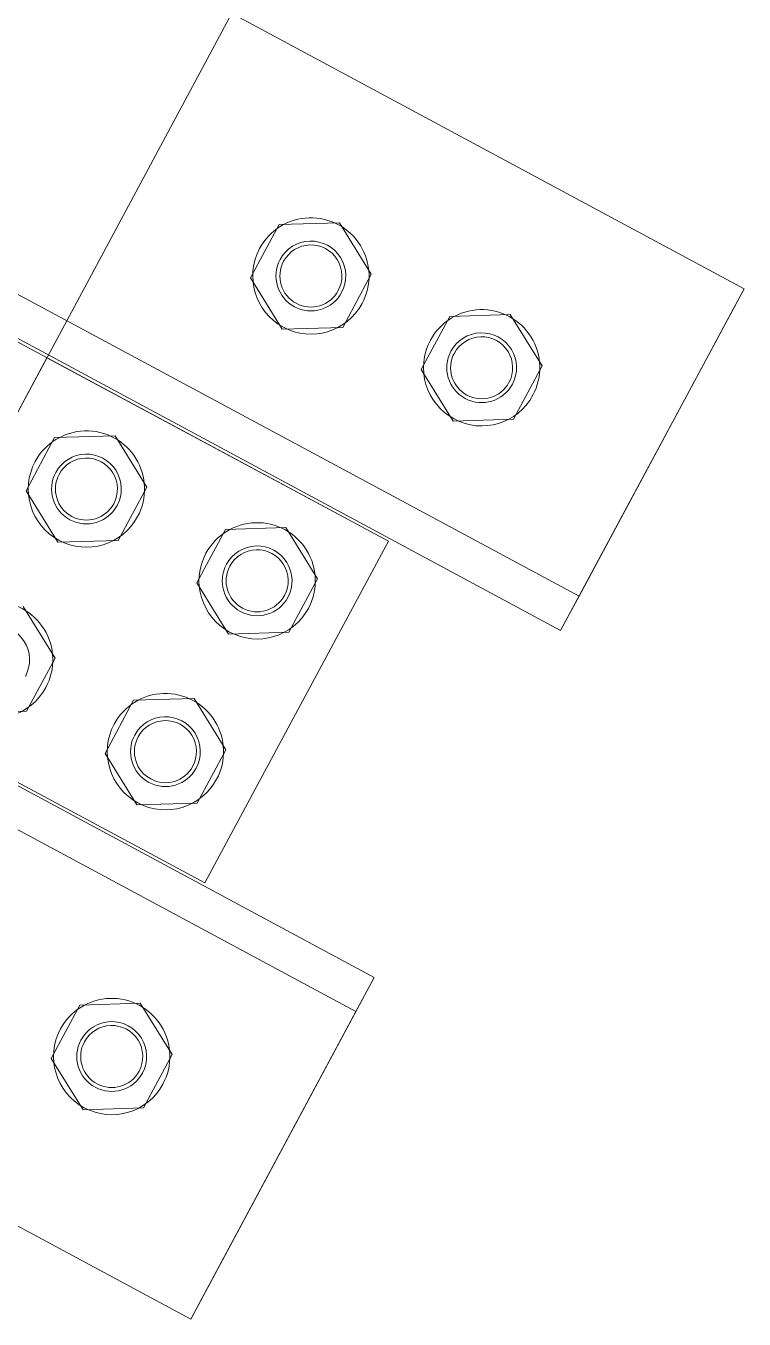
# Model space of a CAD drawing. Header units: millimetres. Extents: x -6949 to 83354, y -55091 to 16861.
# Drawn here: x 21743.3 to 21928.6, y 8087.5 to 8421 of the extents above; entities that cross this region are included whole.
import ezdxf

# ---------------------------------------------------------------- set-up
doc = ezdxf.new("R2010")
doc.units = ezdxf.units.MM
doc.layers.add('S-FSTN', color=7, linetype='Continuous', lineweight=18)

msp = doc.modelspace()

# ---------------------------------------------------------------- linework, layer by layer
at = {"layer": 'S-FSTN'}
for p, q in [((21928.62, 8353.22), (21664.35, 8495.21)), ((21928.62, 8353.22), (21664.35, 8495.21)), ((21664.35, 8495.21), (21928.62, 8353.22)), ((21796.48, 8424.22), (21653.73, 8158.54)), ((21621.75, 8415.93), (21886.02, 8273.94)), ((21886.02, 8273.94), (21621.75, 8415.93)), ((21881.28, 8265.13), (21617.02, 8407.13)), ((21617.02, 8407.13), (21881.28, 8265.13)), ((21836.86, 8288.09), (21643.07, 8392.22)), ((21836.86, 8288.09), (21643.07, 8392.22)), ((21808.66, 8369.76), (21801.28, 8356.03)), ((21808.66, 8369.76), (21801.28, 8356.03)), ((21824.24, 8370.24), (21808.66, 8369.76)), ((21824.24, 8370.24), (21808.66, 8369.76)), ((21832.44, 8356.98), (21824.24, 8370.24)), ((21832.44, 8356.98), (21824.24, 8370.24)), ((21825.06, 8343.25), (21832.44, 8356.98)), ((21825.06, 8343.25), (21832.44, 8356.98)), ((21801.28, 8356.03), (21809.48, 8342.77)), ((21801.28, 8356.03), (21809.48, 8342.77)), ((21928.62, 8353.22), (21881.28, 8265.13)), ((21928.62, 8353.22), (21925.78, 8347.93)), ((21925.78, 8347.93), (21928.62, 8353.22)), ((21868.28, 8346.57), (21852.7, 8346.09)), ((21868.28, 8346.57), (21852.7, 8346.09)), ((21876.49, 8333.31), (21868.28, 8346.57)), ((21876.49, 8333.31), (21868.28, 8346.57)), ((21925.78, 8347.93), (21891.7, 8284.51)), ((21809.48, 8342.77), (21825.06, 8343.25)), ((21809.48, 8342.77), (21825.06, 8343.25)), ((21852.7, 8346.09), (21845.32, 8332.36)), ((21852.7, 8346.09), (21845.32, 8332.36)), ((21748.77, 8335.42), (21701.44, 8247.33)), ((21748.77, 8335.42), (21701.44, 8247.33)), ((21836.86, 8288.09), (21748.77, 8335.42)), ((21836.86, 8288.09), (21748.77, 8335.42)), ((21869.11, 8319.58), (21876.49, 8333.31)), ((21869.11, 8319.58), (21876.49, 8333.31)), ((21845.32, 8332.36), (21853.53, 8319.1)), ((21845.32, 8332.36), (21853.53, 8319.1)), ((21853.53, 8319.1), (21869.11, 8319.58)), ((21853.53, 8319.1), (21869.11, 8319.58)), ((21833.19, 8175.63), (21568.93, 8317.63)), ((21568.93, 8317.63), (21833.19, 8175.63)), ((21750.76, 8314.82), (21743.38, 8301.09)), ((21750.76, 8314.82), (21743.38, 8301.09)), ((21766.34, 8315.3), (21750.76, 8314.82)), ((21766.34, 8315.3), (21750.76, 8314.82)), ((21774.54, 8302.04), (21766.34, 8315.3)), ((21774.54, 8302.04), (21766.34, 8315.3)), ((21828.46, 8166.82), (21564.19, 8308.82)), ((21564.19, 8308.82), (21828.46, 8166.82)), ((21595.73, 8304.13), (21789.53, 8200)), ((21595.73, 8304.13), (21789.53, 8200)), ((21743.38, 8301.09), (21751.58, 8287.83)), ((21743.38, 8301.09), (21751.58, 8287.83)), ((21767.16, 8288.31), (21774.54, 8302.04)), ((21767.16, 8288.31), (21774.54, 8302.04)), ((21794.8, 8291.16), (21787.42, 8277.42)), ((21794.8, 8291.16), (21787.42, 8277.42)), ((21810.38, 8291.63), (21794.8, 8291.16)), ((21810.38, 8291.63), (21794.8, 8291.16)), ((21818.59, 8278.38), (21810.38, 8291.63)), ((21818.59, 8278.38), (21810.38, 8291.63)), ((21751.58, 8287.83), (21767.16, 8288.31)), ((21751.58, 8287.83), (21767.16, 8288.31)), ((21789.53, 8200), (21836.86, 8288.09)), ((21789.53, 8200), (21836.86, 8288.09)), ((21789.53, 8200), (21836.86, 8288.09)), ((21789.53, 8200), (21836.86, 8288.09)), ((21891.7, 8284.51), (21886.02, 8273.94)), ((21886.02, 8273.94), (21891.7, 8284.51)), ((21787.42, 8277.42), (21795.63, 8264.17)), ((21787.42, 8277.42), (21795.63, 8264.17)), ((21811.21, 8264.64), (21818.59, 8278.38)), ((21811.21, 8264.64), (21818.59, 8278.38)), ((21886.02, 8273.94), (21883.18, 8268.65)), ((21883.18, 8268.65), (21886.02, 8273.94)), ((21750.88, 8258), (21742.67, 8271.26)), ((21750.88, 8258), (21742.67, 8271.26)), ((21883.18, 8268.65), (21881.28, 8265.13)), ((21795.63, 8264.17), (21811.21, 8264.64)), ((21795.63, 8264.17), (21811.21, 8264.64)), ((21743.5, 8244.27), (21750.88, 8258)), ((21743.5, 8244.27), (21750.88, 8258)), ((21701.44, 8247.33), (21789.53, 8200)), ((21701.44, 8247.33), (21789.53, 8200)), ((21771.13, 8247.11), (21763.76, 8233.38)), ((21771.13, 8247.11), (21763.76, 8233.38)), ((21786.72, 8247.59), (21771.13, 8247.11)), ((21786.72, 8247.59), (21771.13, 8247.11)), ((21794.92, 8234.33), (21786.72, 8247.59)), ((21794.92, 8234.33), (21786.72, 8247.59)), ((21727.91, 8243.79), (21743.5, 8244.27)), ((21727.91, 8243.79), (21743.5, 8244.27)), ((21763.76, 8233.38), (21771.96, 8220.12)), ((21763.76, 8233.38), (21771.96, 8220.12)), ((21787.54, 8220.6), (21794.92, 8234.33)), ((21787.54, 8220.6), (21794.92, 8234.33)), ((21785.86, 8087.54), (21521.59, 8229.54)), ((21521.59, 8229.54), (21785.86, 8087.54)), ((21521.59, 8229.54), (21785.86, 8087.54)), ((21771.96, 8220.12), (21787.54, 8220.6)), ((21771.96, 8220.12), (21787.54, 8220.6)), ((21833.19, 8175.63), (21785.86, 8087.54)), ((21833.19, 8175.63), (21831.3, 8172.11)), ((21828.46, 8166.82), (21831.3, 8172.11)), ((21831.3, 8172.11), (21828.46, 8166.82)), ((21757.28, 8168.51), (21749.9, 8154.78)), ((21757.28, 8168.51), (21749.9, 8154.78)), ((21772.86, 8168.98), (21757.28, 8168.51)), ((21772.86, 8168.98), (21757.28, 8168.51)), ((21781.06, 8155.73), (21772.86, 8168.98)), ((21781.06, 8155.73), (21772.86, 8168.98)), ((21822.78, 8156.25), (21828.46, 8166.82)), ((21828.46, 8166.82), (21822.78, 8156.25)), ((21822.78, 8156.25), (21788.7, 8092.83)), ((21749.9, 8154.78), (21758.1, 8141.52)), ((21749.9, 8154.78), (21758.1, 8141.52)), ((21773.69, 8141.99), (21781.06, 8155.73)), ((21773.69, 8141.99), (21781.06, 8155.73)), ((21758.1, 8141.52), (21773.69, 8141.99)), ((21758.1, 8141.52), (21773.69, 8141.99)), ((21785.86, 8087.54), (21788.7, 8092.83)), ((21788.7, 8092.83), (21785.86, 8087.54))]:
    msp.add_line(p, q, dxfattribs=at)
for centre, radius, start, end in [((21816.86, 8356.5), 15, 331.7494, 151.7494), ((21816.86, 8356.5), 15, 331.7494, 151.7494), ((21816.86, 8356.5), 15, 151.7494, 331.7494), ((21816.86, 8356.5), 15, 151.7494, 331.7494), ((21816.86, 8356.5), 9, 331.7494, 151.7494), ((21816.86, 8356.5), 9, 331.7494, 151.7494), ((21816.86, 8356.5), 9, 331.7494, 151.7494), ((21816.86, 8356.5), 8, 331.7494, 151.7494), ((21816.86, 8356.5), 8, 331.7494, 151.7494), ((21816.86, 8356.5), 9, 151.7494, 331.7494), ((21816.86, 8356.5), 9, 151.7494, 331.7494), ((21816.86, 8356.5), 9, 151.7494, 331.7494), ((21816.86, 8356.5), 8, 151.7494, 331.7494), ((21816.86, 8356.5), 8, 151.7494, 331.7494), ((21860.91, 8332.84), 15, 331.7494, 151.7494), ((21860.91, 8332.84), 15, 331.7494, 151.7494), ((21860.91, 8332.84), 15, 151.7494, 331.7494), ((21860.91, 8332.84), 15, 151.7494, 331.7494), ((21860.91, 8332.84), 9, 331.7494, 151.7494), ((21860.91, 8332.84), 9, 331.7494, 151.7494), ((21860.91, 8332.84), 9, 331.7494, 151.7494), ((21860.91, 8332.84), 8, 331.7494, 151.7494), ((21860.91, 8332.84), 8, 331.7494, 151.7494), ((21860.91, 8332.84), 9, 151.7494, 331.7494), ((21860.91, 8332.84), 9, 151.7494, 331.7494), ((21860.91, 8332.84), 9, 151.7494, 331.7494), ((21860.91, 8332.84), 8, 151.7494, 331.7494), ((21860.91, 8332.84), 8, 151.7494, 331.7494), ((21758.96, 8301.57), 15, 331.7494, 151.7494), ((21758.96, 8301.57), 15, 331.7494, 151.7494), ((21758.96, 8301.57), 9, 331.7494, 151.7494), ((21758.96, 8301.57), 9, 331.7494, 151.7494), ((21758.96, 8301.57), 9, 331.7494, 151.7494), ((21758.96, 8301.57), 9, 331.7494, 151.7494), ((21758.96, 8301.57), 9, 331.7494, 151.7494), ((21758.96, 8301.57), 8, 331.7494, 151.7494), ((21758.96, 8301.57), 8, 331.7494, 151.7494), ((21758.96, 8301.57), 15, 151.7494, 331.7494), ((21758.96, 8301.57), 15, 151.7494, 331.7494), ((21758.96, 8301.57), 9, 151.7494, 331.7494), ((21758.96, 8301.57), 9, 151.7494, 331.7494), ((21758.96, 8301.57), 9, 151.7494, 331.7494), ((21758.96, 8301.57), 9, 151.7494, 331.7494), ((21758.96, 8301.57), 9, 151.7494, 331.7494), ((21758.96, 8301.57), 8, 151.7494, 331.7494), ((21758.96, 8301.57), 8, 151.7494, 331.7494), ((21803, 8277.9), 15, 331.7494, 151.7494), ((21803, 8277.9), 15, 331.7494, 151.7494), ((21803, 8277.9), 9, 331.7494, 151.7494), ((21803, 8277.9), 9, 331.7494, 151.7494), ((21803, 8277.9), 9, 331.7494, 151.7494), ((21803, 8277.9), 9, 331.7494, 151.7494), ((21803, 8277.9), 9, 331.7494, 151.7494), ((21803, 8277.9), 15, 151.7494, 331.7494), ((21803, 8277.9), 15, 151.7494, 331.7494), ((21803, 8277.9), 8, 331.7494, 151.7494), ((21803, 8277.9), 8, 331.7494, 151.7494), ((21803, 8277.9), 9, 151.7494, 331.7494), ((21803, 8277.9), 9, 151.7494, 331.7494), ((21803, 8277.9), 9, 151.7494, 331.7494), ((21803, 8277.9), 9, 151.7494, 331.7494), ((21803, 8277.9), 9, 151.7494, 331.7494), ((21803, 8277.9), 8, 151.7494, 331.7494), ((21803, 8277.9), 8, 151.7494, 331.7494), ((21735.29, 8257.52), 15, 331.7494, 151.7494), ((21735.29, 8257.52), 15, 331.7494, 151.7494), ((21735.29, 8257.52), 9, 331.7494, 151.7494), ((21735.29, 8257.52), 9, 331.7494, 151.7494), ((21735.29, 8257.52), 9, 331.7494, 151.7494), ((21735.29, 8257.52), 9, 331.7494, 151.7494), ((21735.29, 8257.52), 9, 331.7494, 151.7494), ((21735.29, 8257.52), 15, 151.7494, 331.7494), ((21735.29, 8257.52), 15, 151.7494, 331.7494), ((21779.34, 8233.86), 15, 331.7494, 151.7494), ((21779.34, 8233.86), 15, 331.7494, 151.7494), ((21779.34, 8233.86), 9, 331.7494, 151.7494), ((21779.34, 8233.86), 9, 331.7494, 151.7494), ((21779.34, 8233.86), 9, 331.7494, 151.7494), ((21779.34, 8233.86), 9, 331.7494, 151.7494), ((21779.34, 8233.86), 9, 331.7494, 151.7494), ((21779.34, 8233.86), 15, 151.7494, 331.7494), ((21779.34, 8233.86), 15, 151.7494, 331.7494), ((21779.34, 8233.86), 8, 331.7494, 151.7494), ((21779.34, 8233.86), 8, 331.7494, 151.7494), ((21779.34, 8233.86), 9, 151.7494, 331.7494), ((21779.34, 8233.86), 9, 151.7494, 331.7494), ((21779.34, 8233.86), 9, 151.7494, 331.7494), ((21779.34, 8233.86), 9, 151.7494, 331.7494), ((21779.34, 8233.86), 9, 151.7494, 331.7494), ((21779.34, 8233.86), 8, 151.7494, 331.7494), ((21779.34, 8233.86), 8, 151.7494, 331.7494), ((21765.48, 8155.25), 15, 331.7494, 151.7494), ((21765.48, 8155.25), 15, 331.7494, 151.7494), ((21765.48, 8155.25), 9, 331.7494, 151.7494), ((21765.48, 8155.25), 9, 331.7494, 151.7494), ((21765.48, 8155.25), 9, 331.7494, 151.7494), ((21765.48, 8155.25), 8, 331.7494, 151.7494), ((21765.48, 8155.25), 8, 331.7494, 151.7494), ((21765.48, 8155.25), 15, 151.7494, 331.7494), ((21765.48, 8155.25), 15, 151.7494, 331.7494), ((21765.48, 8155.25), 9, 151.7494, 331.7494), ((21765.48, 8155.25), 9, 151.7494, 331.7494), ((21765.48, 8155.25), 9, 151.7494, 331.7494), ((21765.48, 8155.25), 8, 151.7494, 331.7494), ((21765.48, 8155.25), 8, 151.7494, 331.7494)]:
    msp.add_arc(centre, radius, start, end, dxfattribs=at)

doc.saveas('drawing.dxf')
